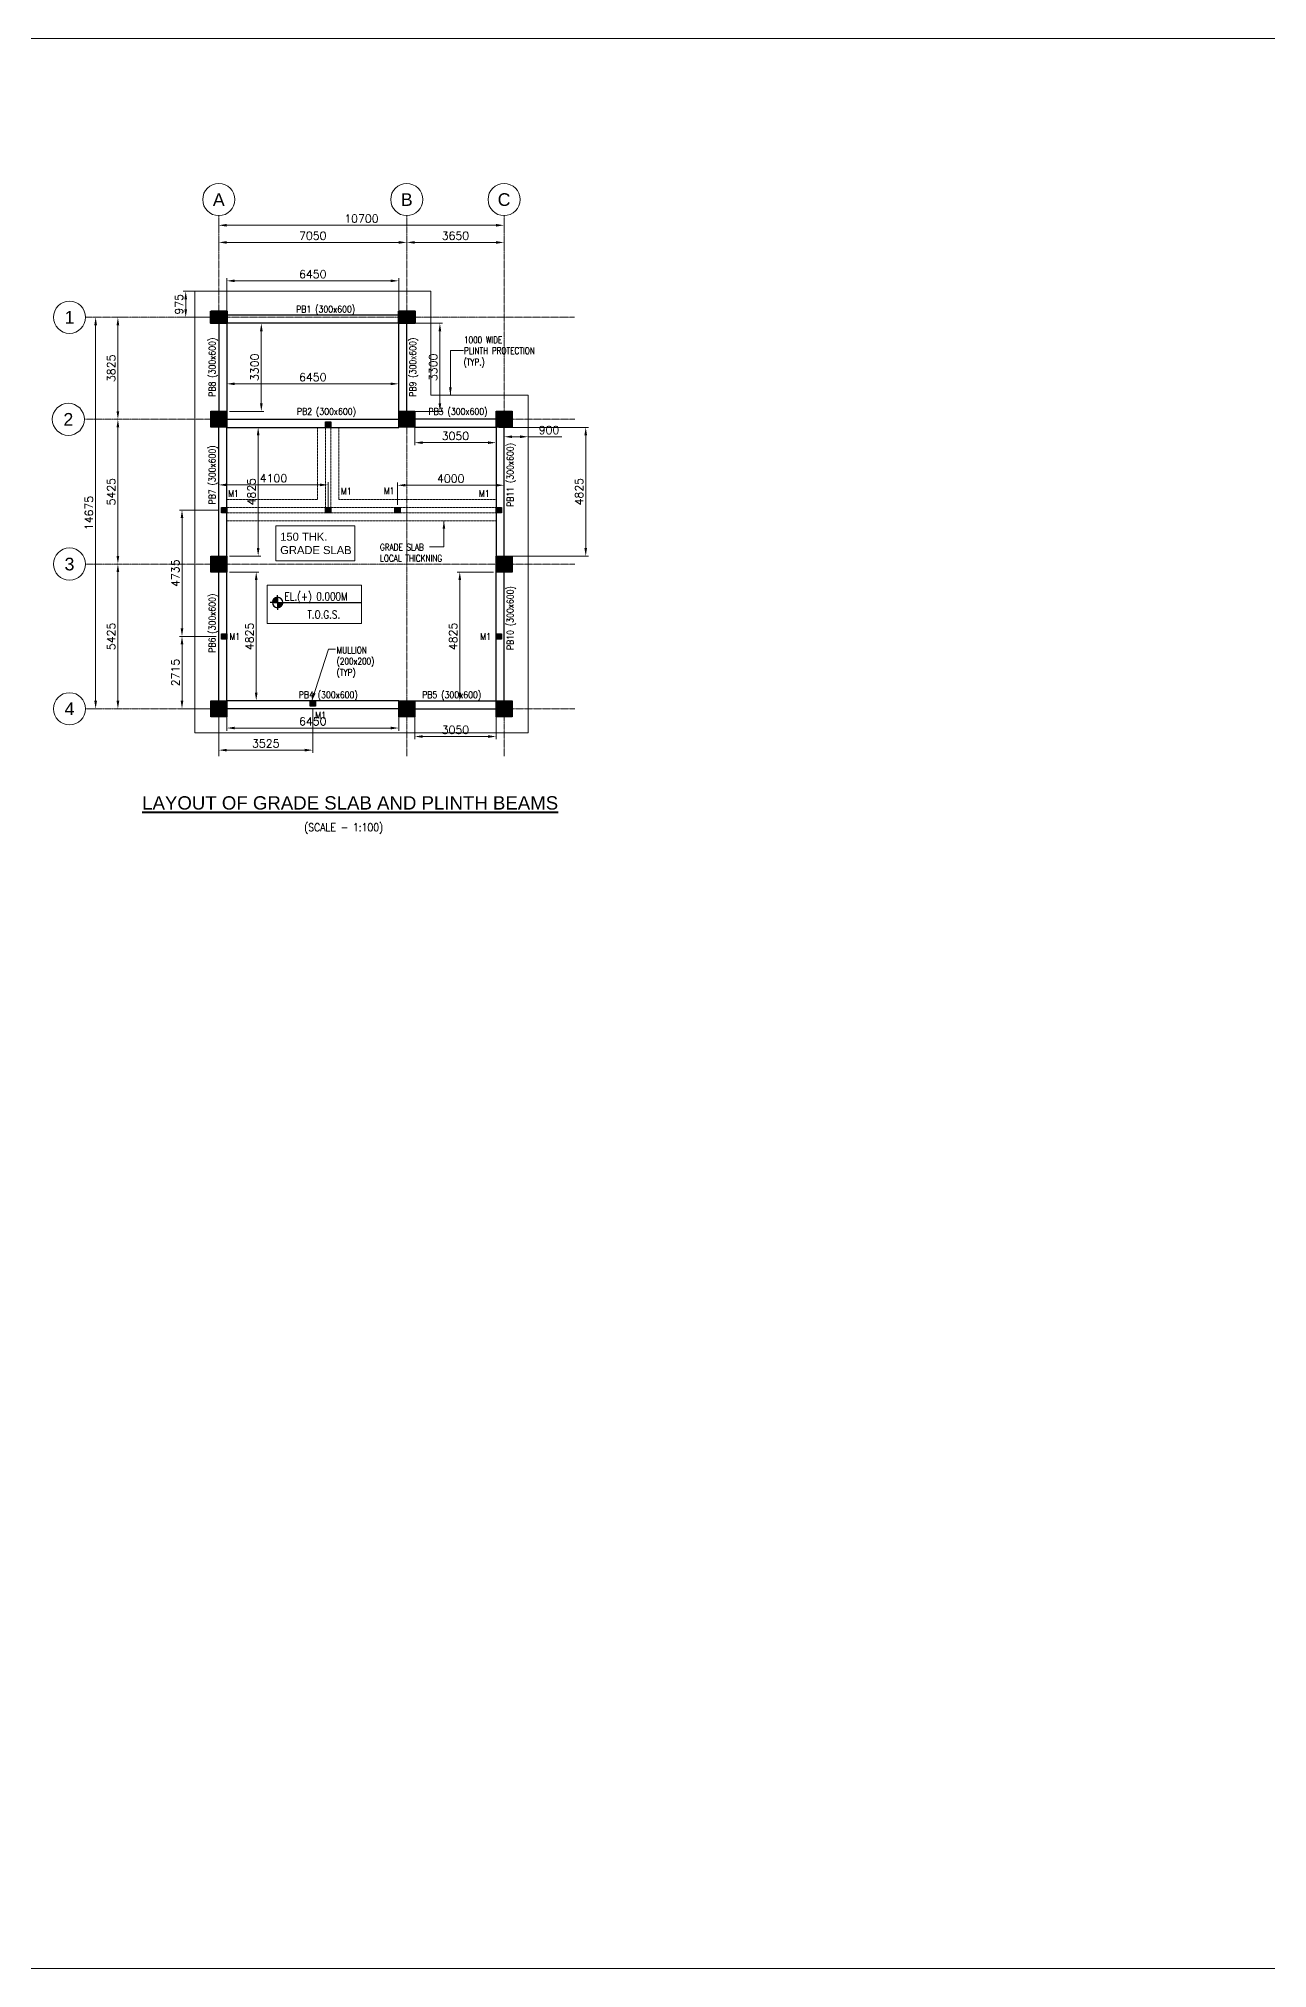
# Model space of a CAD drawing. Header units: millimetres. Extents: x 354711 to 502043, y 26539 to 98876.
# Drawn here: x 382286 to 428377, y 26539 to 98876 of the extents above; entities that cross this region are included whole.
import ezdxf
from ezdxf.enums import TextEntityAlignment as Align

# ---------------------------------------------------------------- set-up
doc = ezdxf.new("R2010")
doc.units = ezdxf.units.MM
doc.header["$LTSCALE"] = 15
doc.linetypes.add('CENTER2', pattern=[1.125, 0.75, -0.125, 0.125, -0.125])
doc.linetypes.add('HIDDEN', pattern=[0.375, 0.25, -0.125])
for name, color, linetype, lineweight in [('A-RM-TEXT', 4, 'Continuous', 0), ('PG-Anno-Text', 3, 'Continuous', 30), ('S-ANNO-TEXT-T300', 3, 'Continuous', 30), ('S-ANNO-TEXT-T400', 4, 'Continuous', 40), ('S-COLS-CON4', 4, 'Continuous', 40), ('S-GRID-LINE', 1, 'CENTER2', 18), ('S-PLAN-CON2', 1, 'Continuous', 20), ('S_DIM', 1, 'Continuous', 20), ('S_GRID CIRCLE', 1, 'Continuous', 20), ('S_GRID TEXT', 3, 'Continuous', 30), ('S_HIDDEN', 1, 'HIDDEN', 20), ('S_SOLID HATCH', 253, 'Continuous', 15)]:
    doc.layers.add(name, color=color, linetype=linetype, lineweight=lineweight)
for name, color, linetype in [('S-ANNO-SYMB', 3, 'Continuous'), ('S-ANNO-TEXT-T250', 3, 'Continuous'), ('S-BEAM', 4, 'Continuous'), ('S-CON2', 1, 'Continuous'), ('S-CON4', 4, 'Continuous'), ('STSY', 2, 'Continuous')]:
    doc.layers.add(name, color=color, linetype=linetype)
doc.styles.add('ARIAL', font='arial.ttf')
doc.styles.add('Romans', font='simplex.shx')
doc.styles.add('SC100-ST-300', font='sanss___.ttf', dxfattribs={"height": 275})
doc.styles.add('ST1', font='simplex.shx', dxfattribs={"width": 0.8})
doc.dimstyles.new('MRF_100', dxfattribs={"dimscale": 100, "dimtxt": 3, "dimasz": 3, "dimexe": 1, "dimexo": 1, "dimgap": 1, "dimtad": 1, "dimdec": 0, "dimzin": 1, "dimdsep": 46, "dimtxsty": 'Romans', "dimcen": -3, "dimdle": 1, "dimclrd": 256, "dimclre": 256, "dimclrt": 3, "dimadec": 0, "dimazin": 0, "dimtfac": 1, "dimtdec": 0, "dimtofl": 0, "dimtmove": 0, "dimatfit": 3, "dimfxl": 1, "dimtvp": 2, "dimtolj": 1, "dimtzin": 0, "dimlwd": -1, "dimlwe": -1, "dimarcsym": 0})

# ---------------------------------------------------------------- blocks, each defined once
blk = doc.blocks.new('S_GRID BUBBLE')
at = {"layer": 'S_GRID CIRCLE'}
blk.add_circle((0, 0), 0.237, dxfattribs=at)
at = {"layer": 'S_GRID TEXT', "style": 'ARIAL', "flags": 8}
blk.add_attdef('00', text='', height=0.188, dxfattribs=at).set_placement((0, 0), align=Align.MIDDLE_CENTER)
blk = doc.blocks.new('*D311')
at = {"layer": 'S_DIM', "transparency": 16777216}
for p, q in [((-3672, 0), (-3884, 0)), ((-3784, -300), (-3784, -3525)), ((-3672, -3825), (-3884, -3825))]:
    blk.add_line(p, q, dxfattribs=at)
for points in [[(-3834, -300), (-3734, -300), (-3784, 0)], [(-3834, -3525), (-3734, -3525), (-3784, -3825)]]:
    blk.add_solid(points, dxfattribs=at)
at = {"layer": 'S_DIM', "color": 3, "transparency": 16777216, "insert": (-4034, -1913), "char_height": 300, "width": 302.8, "attachment_point": 5, "rotation": 90, "style": 'Romans'}
blk.add_mtext('\\A1;3825', dxfattribs=at)
blk = doc.blocks.new('*D312')
at = {"layer": 'S_DIM', "transparency": 16777216}
for p, q in [((-3672, -3825), (-3884, -3825)), ((-3784, -4125), (-3784, -8950)), ((-3672, -9250), (-3884, -9250))]:
    blk.add_line(p, q, dxfattribs=at)
for points in [[(-3834, -4125), (-3734, -4125), (-3784, -3825)], [(-3834, -8950), (-3734, -8950), (-3784, -9250)]]:
    blk.add_solid(points, dxfattribs=at)
at = {"layer": 'S_DIM', "color": 3, "transparency": 16777216, "insert": (-4034, -6538), "char_height": 300, "width": 302.8, "attachment_point": 5, "rotation": 90, "style": 'Romans'}
blk.add_mtext('\\A1;5425', dxfattribs=at)
blk = doc.blocks.new('*D313')
at = {"layer": 'S_DIM', "transparency": 16777216}
for p, q in [((-3672, -9250), (-3884, -9250)), ((-3784, -9550), (-3784, -14375)), ((-3672, -14675), (-3884, -14675))]:
    blk.add_line(p, q, dxfattribs=at)
for points in [[(-3834, -9550), (-3734, -9550), (-3784, -9250)], [(-3834, -14375), (-3734, -14375), (-3784, -14675)]]:
    blk.add_solid(points, dxfattribs=at)
at = {"layer": 'S_DIM', "color": 3, "transparency": 16777216, "insert": (-4034, -11963), "char_height": 300, "width": 302.8, "attachment_point": 5, "rotation": 90, "style": 'Romans'}
blk.add_mtext('\\A1;5425', dxfattribs=at)
blk = doc.blocks.new('*D314')
at = {"layer": 'S_DIM', "transparency": 16777216}
for p, q in [((0, 3561), (0, 3349)), ((300, 3449), (10400, 3449)), ((10700, 3561), (10700, 3349))]:
    blk.add_line(p, q, dxfattribs=at)
for points in [[(300, 3499), (300, 3399), (0, 3449)], [(10400, 3499), (10400, 3399), (10700, 3449)]]:
    blk.add_solid(points, dxfattribs=at)
at = {"layer": 'S_DIM', "color": 3, "transparency": 16777216, "insert": (5350, 3699), "char_height": 300, "width": 378.5, "attachment_point": 5, "style": 'Romans'}
blk.add_mtext('\\A1;10700', dxfattribs=at)
blk = doc.blocks.new('*D315')
at = {"layer": 'S_DIM', "transparency": 16777216}
for p, q in [((0, 2918), (0, 2706)), ((7050, 2918), (7050, 2706)), ((300, 2806), (6750, 2806))]:
    blk.add_line(p, q, dxfattribs=at)
for points in [[(300, 2856), (300, 2756), (0, 2806)], [(6750, 2856), (6750, 2756), (7050, 2806)]]:
    blk.add_solid(points, dxfattribs=at)
at = {"layer": 'S_DIM', "color": 3, "transparency": 16777216, "insert": (3525, 3056), "char_height": 300, "width": 302.8, "attachment_point": 5, "style": 'Romans'}
blk.add_mtext('\\A1;7050', dxfattribs=at)
blk = doc.blocks.new('*D316')
at = {"layer": 'S_DIM', "transparency": 16777216}
for p, q in [((7050, 2918), (7050, 2706)), ((10700, 2918), (10700, 2706)), ((7350, 2806), (10400, 2806))]:
    blk.add_line(p, q, dxfattribs=at)
for points in [[(7350, 2856), (7350, 2756), (7050, 2806)], [(10400, 2856), (10400, 2756), (10700, 2806)]]:
    blk.add_solid(points, dxfattribs=at)
at = {"layer": 'S_DIM', "color": 3, "transparency": 16777216, "insert": (8875, 3056), "char_height": 300, "width": 302.8, "attachment_point": 5, "style": 'Romans'}
blk.add_mtext('\\A1;3650', dxfattribs=at)
blk = doc.blocks.new('*D317')
at = {"layer": 'S_DIM', "transparency": 16777216}
for p, q in [((-4507, 0), (-4719, 0)), ((-4619, -300), (-4619, -14375)), ((-4507, -14675), (-4719, -14675))]:
    blk.add_line(p, q, dxfattribs=at)
for points in [[(-4669, -300), (-4569, -300), (-4619, 0)], [(-4669, -14375), (-4569, -14375), (-4619, -14675)]]:
    blk.add_solid(points, dxfattribs=at)
at = {"layer": 'S_DIM', "color": 3, "transparency": 16777216, "insert": (-4869, -7338), "char_height": 300, "width": 302.8, "attachment_point": 5, "rotation": 90, "style": 'Romans'}
blk.add_mtext('\\A1;14675', dxfattribs=at)
blk = doc.blocks.new('C1')
at = {"layer": 'S_SOLID HATCH'}
h = blk.add_hatch(color=256, dxfattribs=at)
h.dxf.hatch_style = 1
h.paths.add_polyline_path([(442209, 195463), (442809, 195463), (442809, 194863), (442209, 194863)])
at = {"layer": 'S-CON4'}
blk.add_lwpolyline([(442209, 195463), (442809, 195463), (442809, 194863), (442209, 194863)], close=True, dxfattribs=at)
blk = doc.blocks.new('A$C776C0CFA')
at = {"layer": 'S_SOLID HATCH'}
h = blk.add_hatch(color=256, dxfattribs=at)
h.dxf.hatch_style = 1
h.paths.add_polyline_path([(0, 450), (600, 450), (600, 0), (0, 0)])
blk.add_lwpolyline([(0, 450), (600, 450), (600, 0), (0, 0)], close=True)
blk = doc.blocks.new('*D278')
at = {"layer": 'S_DIM', "transparency": 16777216}
for p, q in [((399746, 84324), (399746, 83852)), ((400046, 83952), (400346, 83952)), ((400646, 84324), (400646, 83852)), ((400646, 83952), (401917, 83952))]:
    blk.add_line(p, q, dxfattribs=at)
for points in [[(400046, 84002), (400046, 83902), (399746, 83952)], [(400346, 84002), (400346, 83902), (400646, 83952)]]:
    blk.add_solid(points, dxfattribs=at)
at = {"layer": 'S_DIM', "color": 3, "transparency": 16777216, "insert": (401431, 84202), "char_height": 300, "attachment_point": 5, "style": 'Romans'}
blk.add_mtext('\\A1;900', dxfattribs=at)
blk = doc.blocks.new('*D279')
at = {"layer": 'S_DIM', "transparency": 16777216}
for p, q in [((388646, 89404), (387705, 89404)), ((387805, 88729), (387805, 89104)), ((388646, 88429), (387705, 88429))]:
    blk.add_line(p, q, dxfattribs=at)
for points in [[(387755, 89104), (387855, 89104), (387805, 89404)], [(387755, 88729), (387855, 88729), (387805, 88429)]]:
    blk.add_solid(points, dxfattribs=at)
at = {"layer": 'S_DIM', "color": 3, "transparency": 16777216, "insert": (387555, 88917), "char_height": 300, "attachment_point": 5, "rotation": 90, "style": 'Romans'}
blk.add_mtext('\\A1;975', dxfattribs=at)
blk = doc.blocks.new('S$SOPT')
at = {"layer": 'STSY'}
for p, q in [((-0.1, 4.9), (-0.1, 6.9)), ((-0.1, -5.1), (-0.1, 4.9)), ((4.9, -0.1), (-0.1, 4.9)), ((-0.1, -0.1), (-0.1, 4.9)), ((4.5, -0.1), (-0.1, 4.5)), ((4.1, -0.1), (-0.1, 4.1)), ((3.6, -0.1), (-0.1, 3.6)), ((3.2, -0.1), (-0.1, 3.2)), ((2.8, -0.1), (-0.1, 2.8)), ((2.4, -0.1), (-0.1, 2.4)), ((1.9, -0.1), (-0.1, 1.9)), ((1.5, -0.1), (-0.1, 1.5)), ((1.1, -0.1), (-0.1, 1.1)), ((0.7, -0.1), (-0.1, 0.7)), ((0.2, -0.1), (-0.1, 0.2)), ((4.9, 0.4), (0.4, 4.9)), ((4.8, 0.9), (0.9, 4.8)), ((4.6, 1.4), (1.4, 4.6)), ((4.3, 2.2), (2.2, 4.3)), ((-5.1, -0.1), (-7.1, -0.1)), ((-5.1, -0.1), (-0.1, -5.1)), ((-5.1, -0.1), (4.9, -0.1)), ((-5.1, -0.5), (-0.5, -5.1)), ((-5, -1.1), (-1.1, -5)), ((-4.8, -1.6), (-1.6, -4.8)), ((-4.7, -0.1), (-0.1, -4.7)), ((-4.5, -2.4), (-2.4, -4.5)), ((-4.2, -0.1), (-0.1, -4.2)), ((-3.8, -0.1), (-0.1, -3.8)), ((-3.4, -0.1), (-0.1, -3.4)), ((-3, -0.1), (-0.1, -3)), ((-2.5, -0.1), (-0.1, -2.5)), ((-2.1, -0.1), (-0.1, -2.1)), ((-1.7, -0.1), (-0.1, -1.7)), ((-1.3, -0.1), (-0.1, -1.3)), ((-0.9, -0.1), (-0.1, -0.9)), ((-0.4, -0.1), (-0.1, -0.4)), ((-0.1, -0.1), (4.9, -0.1)), ((-0.1, -5.1), (-0.1, -7.1)), ((4.9, -0.1), (6.9, -0.1))]:
    blk.add_line(p, q, dxfattribs=at)
for centre, start, end in [((0, -0.2), 91.0477, 178.9523), ((-0.2, -0.2), 1.0477, 88.9523), ((0, 0), 181.0477, 268.9523), ((-0.2, 0), 271.0477, 358.9523)]:
    blk.add_arc(centre, 5.09, start, end, dxfattribs=at)
blk = doc.blocks.new('M1')
at = {"layer": 'S_SOLID HATCH'}
h = blk.add_hatch(color=256, dxfattribs=at)
h.dxf.hatch_style = 1
h.paths.add_polyline_path([(-100, 100), (100, 100), (100, -100), (-100, -100)])
at = {"layer": 'S-CON2'}
blk.add_lwpolyline([(-100, 100), (100, 100), (100, -100), (-100, -100)], close=True, dxfattribs=at)
blk = doc.blocks.new('*D280')
at = {"layer": 'S_DIM', "transparency": 16777216}
for p, q in [((389046, 73429), (389046, 72104)), ((392571, 73754), (392571, 72104)), ((389346, 72204), (392271, 72204))]:
    blk.add_line(p, q, dxfattribs=at)
for points in [[(389346, 72254), (389346, 72154), (389046, 72204)], [(392271, 72254), (392271, 72154), (392571, 72204)]]:
    blk.add_solid(points, dxfattribs=at)
at = {"layer": 'S_DIM', "color": 3, "transparency": 16777216, "insert": (390808, 72454), "char_height": 300, "attachment_point": 5, "style": 'Romans'}
blk.add_mtext('\\A1;3525', dxfattribs=at)
blk = doc.blocks.new('*D281')
at = {"layer": 'S_DIM', "transparency": 16777216}
for p, q in [((388946, 76469), (387566, 76469)), ((387666, 74054), (387666, 76169)), ((388846, 73754), (387566, 73754))]:
    blk.add_line(p, q, dxfattribs=at)
for points in [[(387616, 76169), (387716, 76169), (387666, 76469)], [(387616, 74054), (387716, 74054), (387666, 73754)]]:
    blk.add_solid(points, dxfattribs=at)
at = {"layer": 'S_DIM', "color": 3, "transparency": 16777216, "insert": (387416, 75112), "char_height": 300, "attachment_point": 5, "rotation": 90, "style": 'Romans'}
blk.add_mtext('\\A1;2715', dxfattribs=at)
blk = doc.blocks.new('*D282')
at = {"layer": 'S_DIM', "transparency": 16777216}
for p, q in [((389046, 81204), (387566, 81204)), ((387666, 80904), (387666, 76769)), ((388946, 76469), (387566, 76469))]:
    blk.add_line(p, q, dxfattribs=at)
for points in [[(387616, 80904), (387716, 80904), (387666, 81204)], [(387616, 76769), (387716, 76769), (387666, 76469)]]:
    blk.add_solid(points, dxfattribs=at)
at = {"layer": 'S_DIM', "color": 3, "transparency": 16777216, "insert": (387416, 78837), "char_height": 300, "attachment_point": 5, "rotation": 90, "style": 'Romans'}
blk.add_mtext('\\A1;4735', dxfattribs=at)
blk = doc.blocks.new('*D283')
at = {"layer": 'S_DIM', "transparency": 16777216}
for p, q in [((389046, 82577), (389046, 82047)), ((392846, 82147), (389346, 82147)), ((393146, 81204), (393146, 82247))]:
    blk.add_line(p, q, dxfattribs=at)
for points in [[(389346, 82197), (389346, 82097), (389046, 82147)], [(392846, 82197), (392846, 82097), (393146, 82147)]]:
    blk.add_solid(points, dxfattribs=at)
at = {"layer": 'S_DIM', "color": 3, "transparency": 16777216, "insert": (391096, 82397), "char_height": 300, "attachment_point": 5, "style": 'Romans'}
blk.add_mtext('\\A1;4100', dxfattribs=at)
blk = doc.blocks.new('*D284')
at = {"layer": 'S_DIM', "transparency": 16777216}
for p, q in [((395746, 81404), (395746, 82234)), ((396046, 82134), (399446, 82134)), ((399746, 81404), (399746, 82234))]:
    blk.add_line(p, q, dxfattribs=at)
for points in [[(396046, 82184), (396046, 82084), (395746, 82134)], [(399446, 82184), (399446, 82084), (399746, 82134)]]:
    blk.add_solid(points, dxfattribs=at)
at = {"layer": 'S_DIM', "color": 3, "transparency": 16777216, "insert": (397746, 82384), "char_height": 300, "attachment_point": 5, "style": 'Romans'}
blk.add_mtext('\\A1;4000', dxfattribs=at)
blk = doc.blocks.new('*D319')
at = {"layer": 'S-PLAN-CON2', "transparency": 16777216}
for p, q in [((389346, 88604), (389346, 89896)), ((389646, 89796), (395496, 89796)), ((395796, 88604), (395796, 89896))]:
    blk.add_line(p, q, dxfattribs=at)
for points in [[(389646, 89846), (389646, 89746), (389346, 89796)], [(395496, 89746), (395496, 89846), (395796, 89796)]]:
    blk.add_solid(points, dxfattribs=at)
at = {"layer": 'S-PLAN-CON2', "color": 3, "transparency": 16777216, "insert": (392571, 90046), "char_height": 300, "attachment_point": 5, "style": 'Romans'}
blk.add_mtext('\\A1;6450', dxfattribs=at)
blk = doc.blocks.new('*D320')
at = {"layer": 'S-PLAN-CON2', "transparency": 16777216}
for p, q in [((389346, 84704), (389346, 86035)), ((389646, 85935), (395496, 85935)), ((395796, 84704), (395796, 86035))]:
    blk.add_line(p, q, dxfattribs=at)
for points in [[(389646, 85985), (389646, 85885), (389346, 85935)], [(395496, 85885), (395496, 85985), (395796, 85935)]]:
    blk.add_solid(points, dxfattribs=at)
at = {"layer": 'S-PLAN-CON2', "color": 3, "transparency": 16777216, "insert": (392571, 86185), "char_height": 300, "attachment_point": 5, "style": 'Romans'}
blk.add_mtext('\\A1;6450', dxfattribs=at)
blk = doc.blocks.new('*D321')
at = {"layer": 'S-PLAN-CON2', "transparency": 16777216}
for p, q in [((396396, 84504), (396396, 83630)), ((399446, 84504), (399446, 83630)), ((396696, 83730), (399146, 83730))]:
    blk.add_line(p, q, dxfattribs=at)
for points in [[(396696, 83780), (396696, 83680), (396396, 83730)], [(399146, 83680), (399146, 83780), (399446, 83730)]]:
    blk.add_solid(points, dxfattribs=at)
at = {"layer": 'S-PLAN-CON2', "color": 3, "transparency": 16777216, "insert": (397921, 83980), "char_height": 300, "attachment_point": 5, "style": 'Romans'}
blk.add_mtext('\\A1;3050', dxfattribs=at)
blk = doc.blocks.new('*D322')
at = {"layer": 'S-PLAN-CON2', "transparency": 16777216}
for p, q in [((389346, 73654), (389346, 72933)), ((395796, 73654), (395796, 72933)), ((389646, 73033), (395496, 73033))]:
    blk.add_line(p, q, dxfattribs=at)
for points in [[(389646, 73083), (389646, 72983), (389346, 73033)], [(395496, 72983), (395496, 73083), (395796, 73033)]]:
    blk.add_solid(points, dxfattribs=at)
at = {"layer": 'S-PLAN-CON2', "color": 3, "transparency": 16777216, "insert": (392571, 73283), "char_height": 300, "attachment_point": 5, "style": 'Romans'}
blk.add_mtext('\\A1;6450', dxfattribs=at)
blk = doc.blocks.new('*D323')
at = {"layer": 'S-PLAN-CON2', "transparency": 16777216}
for p, q in [((396396, 73654), (396396, 72615)), ((399446, 73654), (399446, 72615)), ((396696, 72715), (399146, 72715))]:
    blk.add_line(p, q, dxfattribs=at)
for points in [[(396696, 72765), (396696, 72665), (396396, 72715)], [(399146, 72665), (399146, 72765), (399446, 72715)]]:
    blk.add_solid(points, dxfattribs=at)
at = {"layer": 'S-PLAN-CON2', "color": 3, "transparency": 16777216, "insert": (397921, 72965), "char_height": 300, "attachment_point": 5, "style": 'Romans'}
blk.add_mtext('\\A1;3050', dxfattribs=at)
blk = doc.blocks.new('*D324')
at = {"layer": 'S-PLAN-CON2', "transparency": 16777216}
for p, q in [((389446, 78879), (390550, 78879)), ((390450, 74354), (390450, 78579)), ((389446, 74054), (390550, 74054))]:
    blk.add_line(p, q, dxfattribs=at)
for points in [[(390500, 78579), (390400, 78579), (390450, 78879)], [(390400, 74354), (390500, 74354), (390450, 74054)]]:
    blk.add_solid(points, dxfattribs=at)
at = {"layer": 'S-PLAN-CON2', "color": 3, "transparency": 16777216, "insert": (390200, 76467), "char_height": 300, "attachment_point": 5, "rotation": 90, "style": 'Romans'}
blk.add_mtext('\\A1;4825', dxfattribs=at)
blk = doc.blocks.new('*D325')
at = {"layer": 'S-PLAN-CON2', "transparency": 16777216}
for p, q in [((389446, 84304), (390623, 84304)), ((390523, 79779), (390523, 84004)), ((389446, 79479), (390623, 79479))]:
    blk.add_line(p, q, dxfattribs=at)
for points in [[(390573, 84004), (390473, 84004), (390523, 84304)], [(390473, 79779), (390573, 79779), (390523, 79479)]]:
    blk.add_solid(points, dxfattribs=at)
at = {"layer": 'S-PLAN-CON2', "color": 3, "transparency": 16777216, "insert": (390273, 81892), "char_height": 300, "attachment_point": 5, "rotation": 90, "style": 'Romans'}
blk.add_mtext('\\A1;4825', dxfattribs=at)
blk = doc.blocks.new('*D326')
at = {"layer": 'S-PLAN-CON2', "transparency": 16777216}
for p, q in [((389446, 88204), (390741, 88204)), ((390641, 85204), (390641, 87904)), ((389446, 84904), (390741, 84904))]:
    blk.add_line(p, q, dxfattribs=at)
for points in [[(390691, 87904), (390591, 87904), (390641, 88204)], [(390591, 85204), (390691, 85204), (390641, 84904)]]:
    blk.add_solid(points, dxfattribs=at)
at = {"layer": 'S-PLAN-CON2', "color": 3, "transparency": 16777216, "insert": (390391, 86554), "char_height": 300, "attachment_point": 5, "rotation": 90, "style": 'Romans'}
blk.add_mtext('\\A1;3300', dxfattribs=at)
blk = doc.blocks.new('*D327')
at = {"layer": 'S-PLAN-CON2', "transparency": 16777216}
for p, q in [((399346, 78879), (397985, 78879)), ((398085, 74354), (398085, 78579)), ((399346, 74054), (397985, 74054))]:
    blk.add_line(p, q, dxfattribs=at)
for points in [[(398135, 78579), (398035, 78579), (398085, 78879)], [(398035, 74354), (398135, 74354), (398085, 74054)]]:
    blk.add_solid(points, dxfattribs=at)
at = {"layer": 'S-PLAN-CON2', "color": 3, "transparency": 16777216, "insert": (397835, 76467), "char_height": 300, "attachment_point": 5, "rotation": 90, "style": 'Romans'}
blk.add_mtext('\\A1;4825', dxfattribs=at)
blk = doc.blocks.new('*D328')
at = {"layer": 'S-PLAN-CON2', "transparency": 16777216}
for p, q in [((399546, 84304), (402909, 84304)), ((402809, 79779), (402809, 84004)), ((399546, 79479), (402909, 79479))]:
    blk.add_line(p, q, dxfattribs=at)
for points in [[(402859, 84004), (402759, 84004), (402809, 84304)], [(402759, 79779), (402859, 79779), (402809, 79479)]]:
    blk.add_solid(points, dxfattribs=at)
at = {"layer": 'S-PLAN-CON2', "color": 3, "transparency": 16777216, "insert": (402559, 81892), "char_height": 300, "attachment_point": 5, "rotation": 90, "style": 'Romans'}
blk.add_mtext('\\A1;4825', dxfattribs=at)
blk = doc.blocks.new('*D329')
at = {"layer": 'S-PLAN-CON2', "transparency": 16777216}
for p, q in [((396196, 88204), (397438, 88204)), ((397338, 85204), (397338, 87904)), ((396196, 84904), (397438, 84904))]:
    blk.add_line(p, q, dxfattribs=at)
for points in [[(397388, 87904), (397288, 87904), (397338, 88204)], [(397288, 85204), (397388, 85204), (397338, 84904)]]:
    blk.add_solid(points, dxfattribs=at)
at = {"layer": 'S-PLAN-CON2', "color": 3, "transparency": 16777216, "insert": (397088, 86554), "char_height": 300, "attachment_point": 5, "rotation": 90, "style": 'Romans'}
blk.add_mtext('\\A1;3300', dxfattribs=at)
blk = doc.blocks.new('A$C1A382E08')
at = {"layer": 'S-GRID-LINE'}
for p, q in [((0, 3809.2), (0, -16447.5)), ((7050, 3809.2), (7050, -16447.5)), ((10700, 3809.2), (10700, -16447.5)), ((13341.7, 0), (-4996.3, 0)), ((-4996.3, -3825), (13352.7, -3825)), ((-4996.3, -9250), (13352.7, -9250)), ((-4996.3, -14675), (13352.7, -14675))]:
    blk.add_line(p, q, dxfattribs=at)
at = {"layer": 'S-COLS-CON4'}
for name, p in [('A$C776C0CFA', (-300, -225)), ('A$C776C0CFA', (6750, -225)), ('C1', (-442509.3, -198987.9)), ('C1', (-435459.3, -198987.9)), ('C1', (-431809.3, -198987.9)), ('C1', (-442509.3, -204412.9)), ('C1', (-431809.3, -204412.9)), ('C1', (-442509.3, -209837.9)), ('C1', (-435459.3, -209837.9)), ('C1', (-431809.3, -209837.9))]:
    blk.add_blockref(name, p, dxfattribs=at)
at = {"layer": 'S-CON4'}
ref = blk.add_blockref('S_GRID BUBBLE', (0, 4412.4), dxfattribs=dict(at, xscale=2540, yscale=2540, zscale=2540))
ref.add_attrib('00', 'A', dxfattribs={"layer": 'S_GRID TEXT', "height": 475, "style": 'ARIAL'}).set_placement((0, 4412.4), align=Align.MIDDLE_CENTER)
ref = blk.add_blockref('S_GRID BUBBLE', (7050, 4412.4), dxfattribs=dict(at, xscale=2540, yscale=2540, zscale=2540))
ref.add_attrib('00', 'B', dxfattribs={"layer": 'S_GRID TEXT', "height": 475, "style": 'ARIAL'}).set_placement((7050, 4412.4), align=Align.MIDDLE_CENTER)
ref = blk.add_blockref('S_GRID BUBBLE', (10700, 4412.4), dxfattribs=dict(at, xscale=2540, yscale=2540, zscale=2540))
ref.add_attrib('00', 'C', dxfattribs={"layer": 'S_GRID TEXT', "height": 475, "style": 'ARIAL'}).set_placement((10700, 4412.4), align=Align.MIDDLE_CENTER)
ref = blk.add_blockref('S_GRID BUBBLE', (-5599.5, 0), dxfattribs=dict(at, xscale=2540, yscale=2540, zscale=2540))
ref.add_attrib('00', '1', dxfattribs={"layer": 'S_GRID TEXT', "height": 475, "style": 'ARIAL'}).set_placement((-5599.5, 0), align=Align.MIDDLE_CENTER)
ref = blk.add_blockref('S_GRID BUBBLE', (-5642.3, -3825), dxfattribs=dict(at, xscale=2540, yscale=2540, zscale=2540))
ref.add_attrib('00', '2', dxfattribs={"layer": 'S_GRID TEXT', "height": 475, "style": 'ARIAL'}).set_placement((-5642.3, -3825), align=Align.MIDDLE_CENTER)
ref = blk.add_blockref('S_GRID BUBBLE', (-5599.5, -9250), dxfattribs=dict(at, xscale=2540, yscale=2540, zscale=2540))
ref.add_attrib('00', '3', dxfattribs={"layer": 'S_GRID TEXT', "height": 475, "style": 'ARIAL'}).set_placement((-5599.5, -9250), align=Align.MIDDLE_CENTER)
ref = blk.add_blockref('S_GRID BUBBLE', (-5599.5, -14675), dxfattribs=dict(at, xscale=2540, yscale=2540, zscale=2540))
ref.add_attrib('00', '4', dxfattribs={"layer": 'S_GRID TEXT', "height": 475, "style": 'ARIAL'}).set_placement((-5599.5, -14675), align=Align.MIDDLE_CENTER)
at = {"layer": 'S_DIM'}
for base, p1, p2, picture, middle in [((10700, 3449), (0, 3661.2), (10700, 3661.2), '*D314', (5350, 3699)), ((7050, 2806.3), (0, 3018.5), (7050, 3018.5), '*D315', (3525, 3056.3)), ((10700, 2806.3), (7050, 3018.5), (10700, 3018.5), '*D316', (8875, 3056.3))]:
    dim = blk.add_linear_dim(base=base, p1=p1, p2=p2, dimstyle='MRF_100', dxfattribs=at)
    dim.commit()
    dim.dimension.update_dxf_attribs({"geometry": picture, "text_midpoint": middle})
for base, p1, p2, picture, middle in [((-4619.4, -14675), (-4407.3, 0), (-4407.3, -14675), '*D317', (-4869.4, -7337.5)), ((-3784.1, -3825), (-3571.9, 0), (-3571.9, -3825), '*D311', (-4034.1, -1912.5)), ((-3784.1, -9250), (-3571.9, -3825), (-3571.9, -9250), '*D312', (-4034.1, -6537.5)), ((-3784.1, -14675), (-3571.9, -9250), (-3571.9, -14675), '*D313', (-4034.1, -11962.5))]:
    dim = blk.add_linear_dim(base=base, p1=p1, p2=p2, angle=90, dimstyle='MRF_100', dxfattribs=at)
    dim.commit()
    dim.dimension.update_dxf_attribs({"geometry": picture, "text_midpoint": middle})

msp = doc.modelspace()

# ---------------------------------------------------------------- linework, layer by layer
at = {"layer": 'S-ANNO-SYMB'}
msp.add_line((391487.5, 77738.3), (394394.9, 77738.3), dxfattribs=at)
at = {"layer": 'S-BEAM'}
for p, q in [((395795.7, 88504.5), (389345.7, 88504.5)), ((389045.7, 88204.5), (389045.7, 84904.5)), ((395795.7, 88204.5), (389345.7, 88204.5)), ((389345.7, 88204.5), (389345.7, 84904.5)), ((395795.7, 84904.5), (395795.7, 88204.5)), ((396095.7, 84904.5), (396095.7, 88204.5)), ((389045.7, 79479.5), (389045.7, 84304.5)), ((389345.7, 84604.5), (395795.7, 84604.5)), ((389345.7, 84304.5), (395795.7, 84304.5)), ((389345.7, 79479.5), (389345.7, 84304.5)), ((399445.7, 84604.5), (396395.7, 84604.5)), ((399445.7, 84304.5), (396395.7, 84304.5)), ((399445.7, 84304.5), (399445.7, 79479.5)), ((399745.7, 79479.5), (399745.7, 84304.5)), ((389045.7, 74054.5), (389045.7, 78879.5)), ((389345.7, 74054.5), (389345.7, 78879.5)), ((399445.7, 74054.5), (399445.7, 78879.5)), ((399745.7, 74054.5), (399745.7, 78879.5)), ((395795.7, 74054.5), (389345.7, 74054.5)), ((396395.7, 74054.5), (399445.7, 74054.5)), ((395795.7, 73754.5), (389345.7, 73754.5)), ((396395.7, 73754.5), (399445.7, 73754.5))]:
    msp.add_line(p, q, dxfattribs=at)
at = {"layer": 'S-PLAN-CON2'}
for p, q in [((388145.7, 72854.5), (388145.7, 89404.5)), ((396995.7, 89404.5), (388145.7, 89404.5)), ((396995.7, 85504.5), (396995.7, 89404.5)), ((400645.7, 85504.5), (396995.7, 85504.5)), ((400645.7, 72854.5), (400645.7, 85504.5)), ((400645.7, 72854.5), (388145.7, 72854.5))]:
    msp.add_line(p, q, dxfattribs=at)
for points in [[(354711, 98876), (502043.4, 98876), (502043.4, 26538.8), (354711, 26538.8)], [(391184.6, 80616.1), (394146.7, 80616.1), (394146.7, 79298.5), (391184.6, 79298.5)], [(390857.7, 78393.2), (394398.8, 78393.2), (394398.8, 76950.8), (390857.7, 76950.8)]]:
    msp.add_lwpolyline(points, close=True, dxfattribs=at)
at = {"layer": 'S_HIDDEN'}
for p, q in [((392745.7, 81604.5), (392745.7, 84304.5)), ((393045.7, 81104.5), (393045.7, 84304.5)), ((393245.7, 81104.5), (393245.7, 84304.5)), ((393545.7, 81604.5), (393545.7, 84304.5)), ((389345.7, 81604.5), (392745.7, 81604.5)), ((389345.7, 81304.5), (399445.7, 81304.5)), ((389345.7, 81104.5), (399445.7, 81104.5)), ((393545.7, 81604.5), (399445.7, 81604.5)), ((389345.7, 80804.5), (399445.7, 80804.5))]:
    msp.add_line(p, q, dxfattribs=at)

# ---------------------------------------------------------------- block references
msp.add_blockref('A$C1A382E08', (389045.7, 88429.5))
at = {"layer": 'S-ANNO-SYMB', "xscale": 39.375, "yscale": 39.375, "zscale": 39.375, "rotation": 270}
msp.add_blockref('S$SOPT', (391254.9, 77734.7), dxfattribs=at)
at = {"layer": 'S-CON4'}
for p in [(393145.7, 84404.5), (389245.7, 81204.5), (393145.7, 81204.5), (395745.7, 81204.5), (399545.7, 81204.5), (389245.7, 76469.5), (399545.7, 76469.5), (392570.7, 73954.5)]:
    msp.add_blockref('M1', p, dxfattribs=at)

# ---------------------------------------------------------------- texts
at = {"layer": 'A-RM-TEXT', "insert": (391349.2, 80354.2, -27212.8), "char_height": 300, "width": 3931.431, "attachment_point": 1, "style": 'SC100-ST-300'}
msp.add_mtext('150 THK.\\PGRADE SLAB', dxfattribs=at)
at = {"layer": 'PG-Anno-Text', "style": 'Romans', "width": 0.8}
for s, p in [('1000 WIDE', (398241.6, 87455.3)), ('PLINTH PROTECTION', (398241.6, 87053.1))]:
    msp.add_text(s, height=250, dxfattribs=at).set_placement(p)
at = {"layer": 'S-ANNO-TEXT-T250', "style": 'Romans', "width": 0.85}
for s, p in [('PB1 (300x600)', (393055.4, 88731.7)), ('PB2 (300x600)', (393086.5, 84900.6)), ('PB3 (300x600)', (398019.3, 84900.6)), ('M1', (389597.2, 81825.6, -323494.2)), ('M1', (393827.5, 81908.2, -323494.2)), ('M1', (395436.1, 81926, -323494.2)), ('M1', (399005.7, 81825.6, -323494.2)), ('M1', (389646.1, 76463.7, -323494.2)), ('M1', (399054.6, 76463.7, -323494.2)), ('PB4 (300x600)', (393152.3, 74278.1)), ('PB5 (300x600)', (397783.1, 74278.1)), ('M1', (392865.7, 73518, -323494.2))]:
    msp.add_text(s, height=250, dxfattribs=at).set_placement(p, align=Align.MIDDLE_CENTER)
for s, p in [('PB8 (300x600)', (388795.8, 86558.8)), ('PB9 (300x600)', (396319.1, 86558.8)), ('PB7 (300x600)', (388795.8, 82522.2)), ('PB11 (300x600)', (399976.3, 82520.9)), ('PB10 (300x600)', (399976.3, 77154.8)), ('PB6 (300x600)', (388795.8, 76963.4))]:
    msp.add_text(s, height=250, rotation=90, dxfattribs=at).set_placement(p, align=Align.MIDDLE_CENTER)
at = {"layer": 'S-ANNO-TEXT-T250', "style": 'Romans'}
for s, height, width, p in [('(TYP.)', 250, 0.8, (398225.5, 86626.9)), ('(SCALE - 1:100)', 300, 0.85, (392249.4, 69161.6))]:
    msp.add_text(s, height=height, dxfattribs=dict(at, width=width)).set_placement(p)
at = {"layer": 'S-ANNO-TEXT-T250', "char_height": 250, "attachment_point": 2, "style": 'Romans'}
for s, insert, width in [('\\pxql;{\\W0.8;GRADE SLAB\\PLOCAL THICKNING}', (396457.5, 79936.4, 349284.2), 2732.143), ('\\pxql;{\\W0.8;MULLION \\P(200x200) \\P(TYP)}', (395308.2, 76078.5, -323494.2), 3683.333)]:
    msp.add_mtext(s, dxfattribs=dict(at, insert=insert, width=width))
at = {"layer": 'S-ANNO-TEXT-T300', "style": 'ST1', "width": 0.8}
for s, p in [('EL.(+) 0.000M', (391510.2, 77815)), ('T.O.G.S.', (392371.8, 77137.2))]:
    msp.add_text(s, height=300, dxfattribs=at).set_placement(p)
at = {"layer": 'S-ANNO-TEXT-T400', "style": 'ARIAL'}
msp.add_text('%%ULAYOUT OF GRADE SLAB AND PLINTH BEAMS', height=500, dxfattribs=at).set_placement((393972.8, 70227.2), align=Align.MIDDLE_CENTER)

# ---------------------------------------------------------------- dimensions: what is measured, and where the dimension line sits
at = {"layer": 'S-PLAN-CON2'}
for base, p1, p2, picture, middle in [((395795.7, 89795.8), (389345.7, 88504.5), (395795.7, 88504.5), '*D319', (392570.7, 90045.8)), ((395795.7, 85935.3), (389345.7, 84604.5), (395795.7, 84604.5), '*D320', (392570.7, 86185.3)), ((399445.7, 83730.1), (396395.7, 84604.5), (399445.7, 84604.5), '*D321', (397920.7, 83980.1)), ((395795.7, 73033), (389345.7, 73754.5), (395795.7, 73754.5), '*D322', (392570.7, 73283)), ((399445.7, 72715.5), (396395.7, 73754.5), (399445.7, 73754.5), '*D323', (397920.7, 72965.5))]:
    dim = msp.add_linear_dim(base=base, p1=p1, p2=p2, dimstyle='MRF_100', override={"dimtofl": 1}, dxfattribs=at)
    dim.commit()
    dim.dimension.update_dxf_attribs({"geometry": picture, "text_midpoint": middle})
for base, p1, p2, picture, middle in [((390641.2, 88204.5), (389345.7, 84904.5), (389345.7, 88204.5), '*D326', (390391.2, 86554.5)), ((397337.9, 88204.5), (396095.7, 84904.5), (396095.7, 88204.5), '*D329', (397087.9, 86554.5)), ((390523.3, 84304.5), (389345.7, 79479.5), (389345.7, 84304.5), '*D325', (390273.3, 81892)), ((402808.6, 84304.5), (399445.7, 79479.5), (399445.7, 84304.5), '*D328', (402558.6, 81892)), ((390450, 78879.5), (389345.7, 74054.5), (389345.7, 78879.5), '*D324', (390200, 76467)), ((398085.1, 78879.5), (399445.7, 74054.5), (399445.7, 78879.5), '*D327', (397835.1, 76467))]:
    dim = msp.add_linear_dim(base=base, p1=p1, p2=p2, angle=90, dimstyle='MRF_100', override={"dimtofl": 1}, dxfattribs=at)
    dim.commit()
    dim.dimension.update_dxf_attribs({"geometry": picture, "text_midpoint": middle})
at = {"layer": 'S_DIM'}
for base, p1, p2, angle, picture, middle in [((387804.6, 89404.5), (388745.7, 88429.5), (388745.7, 89404.5), 90, '*D279', (387554.6, 88917)), ((387666, 76469.5), (389145.7, 81204.5), (389045.7, 76469.5), 270, '*D282', (387416, 78837)), ((387666, 76469.5), (388945.7, 73754.5), (389045.7, 76469.5), 90, '*D281', (387416, 75112))]:
    dim = msp.add_linear_dim(base=base, p1=p1, p2=p2, angle=angle, dimstyle='MRF_100', override={"dimtofl": 1}, dxfattribs=at)
    dim.commit()
    dim.dimension.update_dxf_attribs({"geometry": picture, "text_midpoint": middle})
for base, p1, p2, picture, middle in [((400645.7, 83952), (399745.7, 84423.9), (400645.7, 84423.9), '*D278', (401431.5, 84202)), ((389045.7, 82147.2), (393145.7, 81104.5), (389045.7, 82676.7), '*D283', (391095.7, 82397.2)), ((399745.7, 82133.9), (395745.7, 81304.5), (399745.7, 81304.5), '*D284', (397745.7, 82383.9)), ((392570.7, 72204.4), (389045.7, 73529.5), (392570.7, 73854.5), '*D280', (390808.2, 72454.4))]:
    dim = msp.add_linear_dim(base=base, p1=p1, p2=p2, dimstyle='MRF_100', override={"dimtofl": 1}, dxfattribs=at)
    dim.commit()
    dim.dimension.update_dxf_attribs({"geometry": picture, "text_midpoint": middle})

# ---------------------------------------------------------------- leaders
for points, override in [([(397732.7, 85504.5), (397732.7, 87184.5), (398221.9, 87184.5)], {"dimtofl": 1}), ([(397488.9, 80804.5), (397490, 79829.7), (396951.2, 79829.7)], {"dimgap": 1, "dimtad": 0, "dimtofl": 1}), ([(392539.4, 74054.5, 349284.2), (393165.4, 75993.8, 349284.2), (393419.4, 75993.8, 349284.2)], {"dimgap": 1, "dimtad": 0, "dimtofl": 1})]:
    msp.add_leader(points, dimstyle='MRF_100', override=override, dxfattribs=at)

doc.saveas('drawing.dxf')
